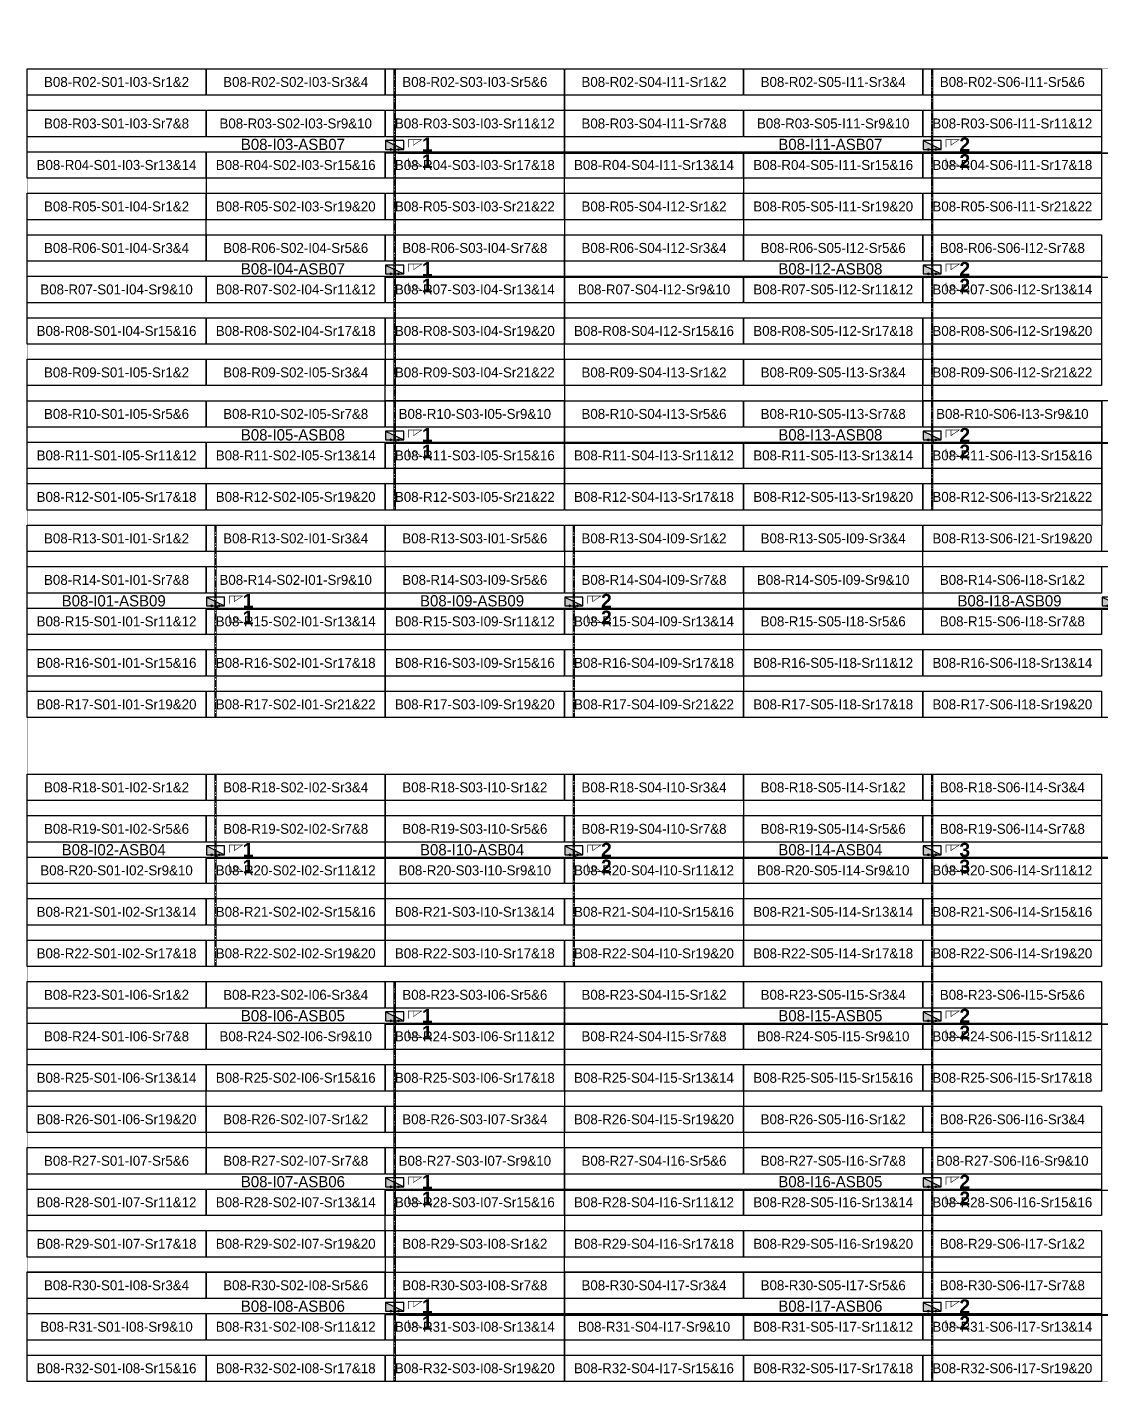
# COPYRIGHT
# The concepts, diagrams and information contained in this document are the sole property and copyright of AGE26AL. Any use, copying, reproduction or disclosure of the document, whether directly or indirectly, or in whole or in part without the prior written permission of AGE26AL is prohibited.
# Model space of a CAD drawing. Header units: metres. Extents: x 531791 to 532310, y 2674519 to 2674764.
# Drawn here: x 531791.5 to 531985.8, y 2674519.2 to 2674764.1 of the extents above; entities that cross this region are included whole.
import ezdxf
from ezdxf.enums import TextEntityAlignment as Align

# ---------------------------------------------------------------- set-up
doc = ezdxf.new("R2010")
doc.units = ezdxf.units.M
doc.header["$MEASUREMENT"] = 0
doc.linetypes.add('CENTER', pattern=[2, 1.25, -0.25, 0.25, -0.25])
doc.layers.add('Boundary-12.5 MW Block', color=6, linetype='Continuous', lineweight=9)
doc.layers.add('PILE', color=1, linetype='Continuous', lineweight=15)
for name, color, linetype in [('DC Trench BL-08', 40, 'Continuous'), ('E-Inverter Grouping', 2, 'Continuous'), ('Inverter Block-08', 7, 'Continuous'), ('LT Cable(AG) INV to LT Panel BL-08', 2, 'Continuous'), ('Messenger Wire-BL01 (Master Path)', 30, 'Continuous'), ('Messenger Wire-Bl01 (MW Path)', 191, 'Continuous'), ('MMS Table Block-08', 8, 'Continuous'), ('Plan Line - DC BL-08', 40, 'Continuous'), ('Section Marking BL-08', 2, 'Continuous')]:
    doc.layers.add(name, color=color, linetype=linetype)
doc.styles.add('BoldTextStyle', font='arialbd.ttf')
doc.styles.get("Standard").update_dxf_attribs({"font": 'Adani Regular.ttf'})

# ---------------------------------------------------------------- blocks, each defined once
blk = doc.blocks.new('MMS Table (32.292 x 4.788)')
at = {"color": 0}
blk.add_lwpolyline([(0, -0.002), (0, 4.786), (32.292, 4.786), (32.292, -0.002)], close=True, dxfattribs=at)
at = {"color": 7}
blk.add_attdef('ID1', text='', height=1.8, dxfattribs=at).set_placement((16.146, 2.392), align=Align.MIDDLE_CENTER)
blk = doc.blocks.new('Inverter Block')
h = blk.add_hatch(color=0)
h.dxf.hatch_style = 1
h.paths.add_polyline_path([(-1.46, 2.27), (-1.46, 0.85), (1.46, 0.85)])
at = {"color": 0}
blk.add_lwpolyline([(1.46, 2.27), (-1.46, 2.27), (-1.46, 0.85), (1.46, 0.85)], close=True, dxfattribs=at)
blk.add_lwpolyline([(-1.46, 2.27), (1.46, 0.85)], dxfattribs=at)
at = {"layer": 'PILE'}
for centre in [(-0.61, 0.85), (0.61, 0.85)]:
    blk.add_circle(centre, 0.156, dxfattribs=at)
at = {"color": 7}
blk.add_attdef('ID', (-1.46, 3.01), '', height=1.8, dxfattribs=at)

msp = doc.modelspace()

# ---------------------------------------------------------------- linework, layer by layer
at = {"layer": 'Boundary-12.5 MW Block', "const_width": 0.05}
msp.add_lwpolyline([(531791.49, 2674756.58), (532083.02, 2674756.58), (532083.02, 2674764.08), (532309.66, 2674764.08), (532309.66, 2674519.29), (531791.49, 2674519.29)], close=True, dxfattribs=at)
at = {"layer": 'DC Trench BL-08', "color": 40, "const_width": 0.15}
for points in [[(531858.06, 2674756.58), (531857.76, 2674756.58), (531857.76, 2674676.79), (531858.06, 2674676.79)], [(531955.23, 2674756.58), (531954.94, 2674756.58), (531954.94, 2674676.79), (531955.23, 2674676.79)], [(531825.67, 2674674.08), (531825.37, 2674674.08), (531825.37, 2674639.29), (531825.67, 2674639.29)], [(531890.45, 2674674.08), (531890.15, 2674674.08), (531890.15, 2674639.29), (531890.45, 2674639.29)], [(531825.67, 2674629.08), (531825.37, 2674629.08), (531825.37, 2674594.29), (531825.67, 2674594.29)], [(531890.45, 2674629.08), (531890.15, 2674629.08), (531890.15, 2674594.29), (531890.45, 2674594.29)], [(531955.23, 2674629.08), (531954.94, 2674629.08), (531954.94, 2674519.29), (531955.23, 2674519.29)], [(531858.06, 2674591.58), (531857.76, 2674591.58), (531857.76, 2674519.29), (531858.06, 2674519.29)]]:
    msp.add_lwpolyline(points, close=True, dxfattribs=at)
at = {"layer": 'E-Inverter Grouping'}
for points in [[(531888.56, 2674729.29), (531823.88, 2674729.29), (531823.88, 2674736.79), (531791.49, 2674736.79), (531791.49, 2674756.58), (531888.56, 2674756.58)], [(531985.74, 2674729.29), (531921.06, 2674729.29), (531921.06, 2674736.79), (531888.66, 2674736.79), (531888.66, 2674756.58), (531985.74, 2674756.58)], [(531888.56, 2674699.29), (531856.27, 2674699.29), (531856.27, 2674706.79), (531791.49, 2674706.79), (531791.49, 2674734.08), (531823.78, 2674734.08), (531823.78, 2674726.58), (531888.56, 2674726.58)], [(531985.74, 2674699.29), (531953.45, 2674699.29), (531953.45, 2674706.79), (531888.66, 2674706.79), (531888.66, 2674734.08), (531920.96, 2674734.08), (531920.96, 2674726.58), (531985.74, 2674726.58)], [(531856.17, 2674696.58), (531888.56, 2674696.58), (531888.56, 2674676.79), (531791.49, 2674676.79), (531791.49, 2674704.08), (531856.17, 2674704.08)], [(531953.35, 2674696.58), (531985.74, 2674696.58), (531985.74, 2674676.79), (531888.66, 2674676.79), (531888.66, 2674704.08), (531953.35, 2674704.08)], [(531985.84, 2674674.08), (531985.84, 2674696.58), (532082.92, 2674696.58), (532082.92, 2674676.79), (532018.13, 2674676.79), (532018.13, 2674669.29), (531953.45, 2674669.29), (531953.45, 2674674.08)], [(531856.17, 2674669.29), (531856.17, 2674639.29), (531791.49, 2674639.29), (531791.49, 2674674.08), (531888.56, 2674674.08), (531888.56, 2674669.29)], [(531920.96, 2674661.79), (531920.96, 2674639.29), (531856.27, 2674639.29), (531856.27, 2674666.58), (531888.66, 2674666.58), (531888.66, 2674674.08), (531953.35, 2674674.08), (531953.35, 2674661.79)], [(532018.13, 2674639.29), (531921.06, 2674639.29), (531921.06, 2674659.08), (531953.45, 2674659.08), (531953.45, 2674666.58), (532018.13, 2674666.58)]]:
    msp.add_lwpolyline(points, close=True, dxfattribs=at)
at = {"layer": 'E-Inverter Grouping', "color": 3}
for points in [[(531856.17, 2674594.29), (531791.49, 2674594.29), (531791.49, 2674629.08), (531856.17, 2674629.08)], [(531920.96, 2674594.29), (531856.27, 2674594.29), (531856.27, 2674629.08), (531920.96, 2674629.08)], [(531985.74, 2674594.29), (531921.06, 2674594.29), (531921.06, 2674629.08), (531985.74, 2674629.08)], [(531888.56, 2674591.58), (531888.56, 2674571.79), (531823.78, 2674571.79), (531823.78, 2674564.29), (531791.49, 2674564.29), (531791.49, 2674591.58)], [(531985.74, 2674591.58), (531985.74, 2674571.79), (531920.96, 2674571.79), (531920.96, 2674564.29), (531888.66, 2674564.29), (531888.66, 2674591.58)], [(531888.56, 2674569.08), (531888.56, 2674549.29), (531856.17, 2674549.29), (531856.17, 2674541.79), (531791.49, 2674541.79), (531791.49, 2674561.58), (531823.88, 2674561.58), (531823.88, 2674569.08)], [(531985.74, 2674569.08), (531985.74, 2674549.29), (531953.35, 2674549.29), (531953.35, 2674541.79), (531888.66, 2674541.79), (531888.66, 2674561.58), (531921.06, 2674561.58), (531921.06, 2674569.08)], [(531888.56, 2674519.29), (531791.49, 2674519.29), (531791.49, 2674539.08), (531856.27, 2674539.08), (531856.27, 2674546.58), (531888.56, 2674546.58)], [(531985.74, 2674519.29), (531888.66, 2674519.29), (531888.66, 2674539.08), (531953.45, 2674539.08), (531953.45, 2674546.58), (531985.74, 2674546.58)]]:
    msp.add_lwpolyline(points, close=True, dxfattribs=at)
at = {"layer": 'LT Cable(AG) INV to LT Panel BL-08'}
for points in [[(532045.43, 2674661.57), (532041.11, 2674661.57, -0.127576), (532040.68, 2674661.68), (532038.61, 2674662.83, 0.127576), (532038.17, 2674662.95), (532032.25, 2674662.95, -0.414214), (532031.35, 2674663.85), (532031.35, 2674675.33, 0.04002), (532031.34, 2674675.48), (532031.27, 2674675.92, -0.04002), (532031.26, 2674676.06), (532031.26, 2674740.35, 0.414214), (532030.36, 2674741.25), (531858.81, 2674741.25, -0.414214), (531857.91, 2674742.15), (531857.91, 2674742.69)], [(532045.43, 2674661.59), (532041.12, 2674661.59, -0.127576), (532040.68, 2674661.71), (532038.61, 2674662.86, 0.127576), (532038.18, 2674662.97), (532032.28, 2674662.97, -0.414214), (532031.38, 2674663.87), (532031.38, 2674675.34, 0.04002), (532031.37, 2674675.48), (532031.29, 2674675.92, -0.04002), (532031.28, 2674676.06), (532031.28, 2674740.38, 0.414214), (532030.38, 2674741.28), (531955.99, 2674741.28, -0.414214), (531955.09, 2674742.18), (531955.09, 2674742.69)], [(532045.43, 2674661.64), (532041.13, 2674661.64, -0.127576), (532040.7, 2674661.76), (532038.63, 2674662.91, 0.127576), (532038.19, 2674663.02), (532032.33, 2674663.02, -0.414214), (532031.43, 2674663.92), (532031.43, 2674675.34, 0.04002), (532031.42, 2674675.48), (532031.34, 2674675.92, -0.04002), (532031.33, 2674676.07), (532031.33, 2674717.93, 0.414214), (532030.43, 2674718.83), (531858.81, 2674718.83, -0.414214), (531857.91, 2674719.73), (531857.91, 2674720.19)], [(532043.27, 2674661.67), (532041.14, 2674661.67, -0.127576), (532040.7, 2674661.78), (532038.63, 2674662.93, 0.127576), (532038.19, 2674663.05), (532032.35, 2674663.05, -0.414214), (532031.45, 2674663.95), (532031.45, 2674675.34, 0.04002), (532031.44, 2674675.49), (532031.37, 2674675.93, -0.04002), (532031.36, 2674676.07), (532031.36, 2674717.95, 0.414214), (532030.46, 2674718.85), (531955.99, 2674718.85, -0.414214), (531955.09, 2674719.75), (531955.09, 2674720.19)], [(532043.27, 2674661.72), (532041.15, 2674661.72, -0.127576), (532040.72, 2674661.83), (532038.65, 2674662.98, 0.127576), (532038.21, 2674663.1), (532032.4, 2674663.1, -0.414214), (532031.5, 2674664), (532031.5, 2674675.35, 0.04002), (532031.49, 2674675.49), (532031.42, 2674675.93, -0.04002), (532031.41, 2674676.07), (532031.41, 2674688, 0.414214), (532030.51, 2674688.9), (531858.81, 2674688.9, -0.414214), (531857.91, 2674689.8), (531857.91, 2674690.19)], [(532043.27, 2674661.74), (532041.16, 2674661.74, -0.127576), (532040.72, 2674661.86), (532038.65, 2674663.01, 0.127576), (532038.21, 2674663.12), (532032.43, 2674663.12, -0.414214), (532031.53, 2674664.02), (532031.53, 2674675.35, 0.04002), (532031.52, 2674675.49), (532031.44, 2674675.93, -0.04002), (532031.43, 2674676.08), (532031.43, 2674688.03, 0.414214), (532030.53, 2674688.93), (531955.99, 2674688.93, -0.414214), (531955.09, 2674689.83), (531955.09, 2674690.19)], [(532041.28, 2674661.79), (532041.17, 2674661.79, -0.127576), (532040.73, 2674661.91), (532038.66, 2674663.06, 0.127576), (532038.23, 2674663.17), (532032.48, 2674663.17, -0.414214), (532031.58, 2674664.07), (532031.58, 2674675.35, 0.04002), (532031.57, 2674675.5), (532031.49, 2674675.94, -0.04002), (532031.48, 2674676.08), (532031.48, 2674680.58, 0.414214), (532030.58, 2674681.48), (532002.79, 2674681.48, 0.414214), (532001.89, 2674680.58), (532001.89, 2674659.88, -0.414214), (532000.99, 2674658.98), (531826.42, 2674658.98, -0.414214), (531825.52, 2674659.88), (531825.52, 2674660.19)], [(532041.28, 2674661.82), (532041.18, 2674661.82, -0.127576), (532040.74, 2674661.93), (532038.67, 2674663.08, 0.127576), (532038.23, 2674663.2), (532032.5, 2674663.2, -0.414214), (532031.6, 2674664.1), (532031.6, 2674675.35, 0.04002), (532031.59, 2674675.5), (532031.52, 2674675.94, -0.04002), (532031.51, 2674676.08), (532031.51, 2674680.6, 0.414214), (532030.61, 2674681.5), (532002.76, 2674681.5, 0.414214), (532001.86, 2674680.6), (532001.86, 2674659.9, -0.414214), (532000.96, 2674659), (531891.2, 2674659, -0.414214), (531890.3, 2674659.9), (531890.3, 2674660.19)], [(532046.31, 2674660.29), (532042.01, 2674660.29, -0.065183), (532041.77, 2674660.32), (532038.51, 2674661.19, 0.065183), (532038.27, 2674661.22), (532032.33, 2674661.22, 0.414214), (532031.43, 2674660.32), (532031.43, 2674630.77, -0.039643), (532031.42, 2674630.62), (532031.34, 2674630.18, 0.039643), (532031.33, 2674630.03), (532031.33, 2674614.83, -0.414214), (532030.43, 2674613.93), (531826.42, 2674613.93, -0.414214), (531825.52, 2674614.83), (531825.52, 2674615.19)], [(532044.37, 2674660.22), (532042, 2674660.22, -0.065183), (532041.76, 2674660.25), (532038.5, 2674661.12, 0.065183), (532038.26, 2674661.15), (532032.4, 2674661.15, 0.414214), (532031.5, 2674660.25), (532031.5, 2674630.76, -0.039643), (532031.49, 2674630.62), (532031.42, 2674630.17, 0.039643), (532031.41, 2674630.03), (532031.41, 2674584.75, -0.414214), (532030.51, 2674583.85), (531858.81, 2674583.85, -0.414214), (531857.91, 2674584.75), (531857.91, 2674585.19)], [(532042.3, 2674660.17), (532041.99, 2674660.17, -0.065183), (532041.76, 2674660.2), (532038.49, 2674661.07, 0.065183), (532038.26, 2674661.1), (532032.45, 2674661.1, 0.414214), (532031.55, 2674660.2), (532031.55, 2674630.76, -0.039643), (532031.54, 2674630.61), (532031.47, 2674630.17, 0.039643), (532031.46, 2674630.02), (532031.46, 2674554.7, -0.414214), (532030.56, 2674553.8), (531858.81, 2674553.8, -0.414214), (531857.91, 2674554.7), (531857.91, 2674555.19)], [(532042.3, 2674660.09), (532041.98, 2674660.09, -0.065183), (532041.75, 2674660.12), (532038.48, 2674660.99, 0.065183), (532038.25, 2674661.02), (532032.53, 2674661.02, 0.414214), (532031.63, 2674660.12), (532031.63, 2674630.75, -0.039643), (532031.62, 2674630.61), (532031.54, 2674630.16, 0.039643), (532031.53, 2674630.02), (532031.53, 2674532.13, -0.414214), (532030.63, 2674531.23), (531858.81, 2674531.23, -0.414214), (531857.91, 2674532.13), (531857.91, 2674532.69)], [(532046.31, 2674660.32), (532042.01, 2674660.32, -0.065183), (532041.78, 2674660.35), (532038.51, 2674661.22, 0.065183), (532038.28, 2674661.25), (532032.3, 2674661.25, 0.414214), (532031.4, 2674660.35), (532031.4, 2674630.77, -0.039643), (532031.39, 2674630.63), (532031.32, 2674630.18, 0.039643), (532031.31, 2674630.04), (532031.31, 2674614.85, -0.414214), (532030.41, 2674613.95), (531891.2, 2674613.95, -0.414214), (531890.3, 2674614.85), (531890.3, 2674615.19)], [(532046.31, 2674660.34), (532042.01, 2674660.34, -0.065183), (532041.78, 2674660.37), (532038.51, 2674661.24, 0.065183), (532038.28, 2674661.27), (532032.28, 2674661.27, 0.414214), (532031.38, 2674660.37), (532031.38, 2674630.77, -0.039643), (532031.37, 2674630.63), (532031.29, 2674630.18, 0.039643), (532031.28, 2674630.04), (532031.28, 2674614.88, -0.414214), (532030.38, 2674613.98), (531955.99, 2674613.98, -0.414214), (531955.09, 2674614.88), (531955.09, 2674615.19)], [(532044.37, 2674660.24), (532042, 2674660.24, -0.065183), (532041.77, 2674660.27), (532038.5, 2674661.14, 0.065183), (532038.27, 2674661.17), (532032.38, 2674661.17, 0.414214), (532031.48, 2674660.27), (532031.48, 2674630.76, -0.039643), (532031.47, 2674630.62), (532031.39, 2674630.17, 0.039643), (532031.38, 2674630.03), (532031.38, 2674584.78, -0.414214), (532030.48, 2674583.88), (531955.99, 2674583.88, -0.414214), (531955.09, 2674584.78), (531955.09, 2674585.19)], [(532044.37, 2674660.19), (532041.99, 2674660.19, -0.065183), (532041.76, 2674660.22), (532038.49, 2674661.09, 0.065183), (532038.26, 2674661.12), (532032.43, 2674661.12, 0.414214), (532031.53, 2674660.22), (532031.53, 2674630.76, -0.039643), (532031.52, 2674630.62), (532031.44, 2674630.17, 0.039643), (532031.43, 2674630.03), (532031.43, 2674554.73, -0.414214), (532030.53, 2674553.83), (531955.99, 2674553.83, -0.414214), (531955.09, 2674554.73), (531955.09, 2674555.19)], [(532042.3, 2674660.12), (532041.98, 2674660.12, -0.065183), (532041.75, 2674660.15), (532038.48, 2674661.02, 0.065183), (532038.25, 2674661.05), (532032.5, 2674661.05, 0.414214), (532031.6, 2674660.15), (532031.6, 2674630.75, -0.039643), (532031.59, 2674630.61), (532031.52, 2674630.16, 0.039643), (532031.51, 2674630.02), (532031.51, 2674532.15, -0.414214), (532030.61, 2674531.25), (531955.99, 2674531.25, -0.414214), (531955.09, 2674532.15), (531955.09, 2674532.69)]]:
    msp.add_lwpolyline(points, format="xyb", dxfattribs=at)
at = {"layer": 'Messenger Wire-BL01 (Master Path)'}
for points in [[(531856.27, 2674741.38), (532031.38, 2674741.38)], [(531856.27, 2674718.88), (532031.38, 2674718.88)], [(531856.27, 2674688.88), (532031.38, 2674688.88)], [(531823.88, 2674658.88), (532001.99, 2674658.88)], [(531823.88, 2674613.88), (532031.38, 2674613.88)], [(531856.27, 2674583.88), (532031.38, 2674583.88)], [(531856.27, 2674553.88), (532031.38, 2674553.88)], [(531856.27, 2674531.38), (532031.38, 2674531.38)]]:
    msp.add_lwpolyline(points, dxfattribs=at)
at = {"layer": 'Messenger Wire-Bl01 (MW Path)', "const_width": 0.1}
for points in [[(531856.27, 2674741.38), (532031.38, 2674741.38)], [(531856.27, 2674718.88), (532031.38, 2674718.88)], [(531856.27, 2674688.88), (532031.38, 2674688.88)], [(531823.88, 2674658.88), (532001.99, 2674658.88)], [(531823.88, 2674613.88), (532031.38, 2674613.88)], [(531856.27, 2674583.88), (532031.38, 2674583.88)], [(531856.27, 2674553.88), (532031.38, 2674553.88)], [(531856.27, 2674531.38), (532031.38, 2674531.38)]]:
    msp.add_lwpolyline(points, dxfattribs=at)
at = {"layer": 'Plan Line - DC BL-08', "color": 6, "linetype": 'CENTER'}
for points in [[(531857.91, 2674756.58), (531857.91, 2674676.79)], [(531955.09, 2674756.58), (531955.09, 2674676.79)], [(531825.52, 2674674.08), (531825.52, 2674639.29)], [(531890.3, 2674674.08), (531890.3, 2674639.29)], [(531825.52, 2674629.08), (531825.52, 2674594.29)], [(531890.3, 2674629.08), (531890.3, 2674594.29)], [(531955.09, 2674629.08), (531955.09, 2674519.29)], [(531857.91, 2674591.58), (531857.91, 2674519.29)]]:
    msp.add_lwpolyline(points, dxfattribs=at)
at = {"layer": 'Section Marking BL-08', "color": 94, "lineweight": 35, "true_color": 0x00a500, "const_width": 0.1}
for points in [[(531860.41, 2674742.38), (531860.41, 2674743.77), (531862.81, 2674743.77), (531861.33, 2674742.76), (531861.33, 2674743.77)], [(531957.59, 2674742.38), (531957.59, 2674743.77), (531959.99, 2674743.77), (531958.51, 2674742.76), (531958.51, 2674743.77)], [(531860.41, 2674740.38), (531860.41, 2674738.99), (531862.81, 2674738.99), (531861.33, 2674740), (531861.33, 2674738.99)], [(531957.59, 2674740.38), (531957.59, 2674738.99), (531959.99, 2674738.99), (531958.51, 2674740), (531958.51, 2674738.99)], [(531860.41, 2674719.88), (531860.41, 2674721.27), (531862.81, 2674721.27), (531861.33, 2674720.26), (531861.33, 2674721.27)], [(531957.59, 2674719.88), (531957.59, 2674721.27), (531959.99, 2674721.27), (531958.51, 2674720.26), (531958.51, 2674721.27)], [(531860.41, 2674717.88), (531860.41, 2674716.49), (531862.81, 2674716.49), (531861.33, 2674717.5), (531861.33, 2674716.49)], [(531957.59, 2674717.88), (531957.59, 2674716.49), (531959.99, 2674716.49), (531958.51, 2674717.5), (531958.51, 2674716.49)], [(531860.41, 2674689.88), (531860.41, 2674691.27), (531862.81, 2674691.27), (531861.33, 2674690.26), (531861.33, 2674691.27)], [(531957.59, 2674689.88), (531957.59, 2674691.27), (531959.99, 2674691.27), (531958.51, 2674690.26), (531958.51, 2674691.27)], [(531860.41, 2674687.88), (531860.41, 2674686.49), (531862.81, 2674686.49), (531861.33, 2674687.5), (531861.33, 2674686.49)], [(531957.59, 2674687.88), (531957.59, 2674686.49), (531959.99, 2674686.49), (531958.51, 2674687.5), (531958.51, 2674686.49)], [(531828.02, 2674659.88), (531828.02, 2674661.27), (531830.42, 2674661.27), (531828.94, 2674660.26), (531828.94, 2674661.27)], [(531892.8, 2674659.88), (531892.8, 2674661.27), (531895.2, 2674661.27), (531893.72, 2674660.26), (531893.72, 2674661.27)], [(531828.02, 2674657.88), (531828.02, 2674656.49), (531830.42, 2674656.49), (531828.94, 2674657.5), (531828.94, 2674656.49)], [(531892.8, 2674657.88), (531892.8, 2674656.49), (531895.2, 2674656.49), (531893.72, 2674657.5), (531893.72, 2674656.49)], [(531828.02, 2674614.88), (531828.02, 2674616.27), (531830.42, 2674616.27), (531828.94, 2674615.26), (531828.94, 2674616.27)], [(531892.8, 2674614.88), (531892.8, 2674616.27), (531895.2, 2674616.27), (531893.72, 2674615.26), (531893.72, 2674616.27)], [(531957.59, 2674614.88), (531957.59, 2674616.27), (531959.99, 2674616.27), (531958.51, 2674615.26), (531958.51, 2674616.27)], [(531828.02, 2674612.88), (531828.02, 2674611.49), (531830.42, 2674611.49), (531828.94, 2674612.5), (531828.94, 2674611.49)], [(531892.8, 2674612.88), (531892.8, 2674611.49), (531895.2, 2674611.49), (531893.72, 2674612.5), (531893.72, 2674611.49)], [(531957.59, 2674612.88), (531957.59, 2674611.49), (531959.99, 2674611.49), (531958.51, 2674612.5), (531958.51, 2674611.49)], [(531860.41, 2674584.88), (531860.41, 2674586.27), (531862.81, 2674586.27), (531861.33, 2674585.26), (531861.33, 2674586.27)], [(531957.59, 2674584.88), (531957.59, 2674586.27), (531959.99, 2674586.27), (531958.51, 2674585.26), (531958.51, 2674586.27)], [(531860.41, 2674582.88), (531860.41, 2674581.49), (531862.81, 2674581.49), (531861.33, 2674582.5), (531861.33, 2674581.49)], [(531957.59, 2674582.88), (531957.59, 2674581.49), (531959.99, 2674581.49), (531958.51, 2674582.5), (531958.51, 2674581.49)], [(531860.41, 2674554.88), (531860.41, 2674556.27), (531862.81, 2674556.27), (531861.33, 2674555.26), (531861.33, 2674556.27)], [(531957.59, 2674554.88), (531957.59, 2674556.27), (531959.99, 2674556.27), (531958.51, 2674555.26), (531958.51, 2674556.27)], [(531860.41, 2674552.88), (531860.41, 2674551.49), (531862.81, 2674551.49), (531861.33, 2674552.5), (531861.33, 2674551.49)], [(531957.59, 2674552.88), (531957.59, 2674551.49), (531959.99, 2674551.49), (531958.51, 2674552.5), (531958.51, 2674551.49)], [(531860.41, 2674532.38), (531860.41, 2674533.77), (531862.81, 2674533.77), (531861.33, 2674532.76), (531861.33, 2674533.77)], [(531957.59, 2674532.38), (531957.59, 2674533.77), (531959.99, 2674533.77), (531958.51, 2674532.76), (531958.51, 2674533.77)], [(531860.41, 2674530.38), (531860.41, 2674528.99), (531862.81, 2674528.99), (531861.33, 2674530), (531861.33, 2674528.99)], [(531957.59, 2674530.38), (531957.59, 2674528.99), (531959.99, 2674528.99), (531958.51, 2674530), (531958.51, 2674528.99)]]:
    msp.add_lwpolyline(points, dxfattribs=at)

# ---------------------------------------------------------------- block references
at = {"layer": 'Inverter Block-08'}
ref = msp.add_blockref('Inverter Block', (531857.91, 2674741.03), dxfattribs=dict(at, xscale=1.124999999976148, yscale=1.124999999976148, zscale=1.124999999976148))
ref.add_attrib('ID', 'B08-I03-ASB07', (531830.11, 2674741.89), dxfattribs={"layer": '0', "color": 7, "height": 2.025})
ref = msp.add_blockref('Inverter Block', (531955.09, 2674741.03), dxfattribs=dict(at, xscale=1.124999999976148, yscale=1.124999999976148, zscale=1.124999999976148))
ref.add_attrib('ID', 'B08-I11-ASB07', (531927.28, 2674741.89), dxfattribs={"layer": '0', "color": 7, "height": 2.025})
ref = msp.add_blockref('Inverter Block', (531857.91, 2674718.53), dxfattribs=dict(at, xscale=1.124999999976148, yscale=1.124999999976148, zscale=1.124999999976148))
ref.add_attrib('ID', 'B08-I04-ASB07', (531830.11, 2674719.39), dxfattribs={"layer": '0', "color": 7, "height": 2.025})
ref = msp.add_blockref('Inverter Block', (531955.09, 2674718.53), dxfattribs=dict(at, xscale=1.124999999976148, yscale=1.124999999976148, zscale=1.124999999976148))
ref.add_attrib('ID', 'B08-I12-ASB08', (531927.28, 2674719.39), dxfattribs={"layer": '0', "color": 7, "height": 2.025})
ref = msp.add_blockref('Inverter Block', (531857.91, 2674688.53), dxfattribs=dict(at, xscale=1.124999999976148, yscale=1.124999999976148, zscale=1.124999999976148))
ref.add_attrib('ID', 'B08-I05-ASB08', (531830.11, 2674689.39), dxfattribs={"layer": '0', "color": 7, "height": 2.025})
ref = msp.add_blockref('Inverter Block', (531955.09, 2674688.53), dxfattribs=dict(at, xscale=1.124999999976148, yscale=1.124999999976148, zscale=1.124999999976148))
ref.add_attrib('ID', 'B08-I13-ASB08', (531927.28, 2674689.39), dxfattribs={"layer": '0', "color": 7, "height": 2.025})
ref = msp.add_blockref('Inverter Block', (531825.52, 2674658.53), dxfattribs=dict(at, xscale=1.124999999976148, yscale=1.124999999976148, zscale=1.124999999976148))
ref.add_attrib('ID', 'B08-I01-ASB09', (531797.71, 2674659.39), dxfattribs={"layer": '0', "color": 7, "height": 2.025})
ref = msp.add_blockref('Inverter Block', (531890.3, 2674658.53), dxfattribs=dict(at, xscale=1.124999999976148, yscale=1.124999999976148, zscale=1.124999999976148))
ref.add_attrib('ID', 'B08-I09-ASB09', (531862.5, 2674659.39), dxfattribs={"layer": '0', "color": 7, "height": 2.025})
ref = msp.add_blockref('Inverter Block', (531987.48, 2674658.53), dxfattribs=dict(at, xscale=1.124999999976148, yscale=1.124999999976148, zscale=1.124999999976148))
ref.add_attrib('ID', 'B08-I18-ASB09', (531959.67, 2674659.39), dxfattribs={"layer": '0', "color": 7, "height": 2.025})
ref = msp.add_blockref('Inverter Block', (531825.52, 2674613.53), dxfattribs=dict(at, xscale=1.124999999976148, yscale=1.124999999976148, zscale=1.124999999976148))
ref.add_attrib('ID', 'B08-I02-ASB04', (531797.71, 2674614.39), dxfattribs={"layer": '0', "color": 7, "height": 2.025})
ref = msp.add_blockref('Inverter Block', (531890.3, 2674613.53), dxfattribs=dict(at, xscale=1.124999999976148, yscale=1.124999999976148, zscale=1.124999999976148))
ref.add_attrib('ID', 'B08-I10-ASB04', (531862.5, 2674614.39), dxfattribs={"layer": '0', "color": 7, "height": 2.025})
ref = msp.add_blockref('Inverter Block', (531955.09, 2674613.53), dxfattribs=dict(at, xscale=1.124999999976148, yscale=1.124999999976148, zscale=1.124999999976148))
ref.add_attrib('ID', 'B08-I14-ASB04', (531927.28, 2674614.39), dxfattribs={"layer": '0', "color": 7, "height": 2.025})
ref = msp.add_blockref('Inverter Block', (531857.91, 2674583.53), dxfattribs=dict(at, xscale=1.124999999976148, yscale=1.124999999976148, zscale=1.124999999976148))
ref.add_attrib('ID', 'B08-I06-ASB05', (531830.11, 2674584.39), dxfattribs={"layer": '0', "color": 7, "height": 2.025})
ref = msp.add_blockref('Inverter Block', (531955.09, 2674583.53), dxfattribs=dict(at, xscale=1.124999999976148, yscale=1.124999999976148, zscale=1.124999999976148))
ref.add_attrib('ID', 'B08-I15-ASB05', (531927.28, 2674584.39), dxfattribs={"layer": '0', "color": 7, "height": 2.025})
ref = msp.add_blockref('Inverter Block', (531857.91, 2674553.53), dxfattribs=dict(at, xscale=1.124999999976148, yscale=1.124999999976148, zscale=1.124999999976148))
ref.add_attrib('ID', 'B08-I07-ASB06', (531830.11, 2674554.39), dxfattribs={"layer": '0', "color": 7, "height": 2.025})
ref = msp.add_blockref('Inverter Block', (531955.09, 2674553.53), dxfattribs=dict(at, xscale=1.124999999976148, yscale=1.124999999976148, zscale=1.124999999976148))
ref.add_attrib('ID', 'B08-I16-ASB05', (531927.28, 2674554.39), dxfattribs={"layer": '0', "color": 7, "height": 2.025})
ref = msp.add_blockref('Inverter Block', (531857.91, 2674531.03), dxfattribs=dict(at, xscale=1.124999999976148, yscale=1.124999999976148, zscale=1.124999999976148))
ref.add_attrib('ID', 'B08-I08-ASB06', (531830.11, 2674531.89), dxfattribs={"layer": '0', "color": 7, "height": 2.025})
ref = msp.add_blockref('Inverter Block', (531955.09, 2674531.03), dxfattribs=dict(at, xscale=1.124999999976148, yscale=1.124999999976148, zscale=1.124999999976148))
ref.add_attrib('ID', 'B08-I17-ASB06', (531927.28, 2674531.89), dxfattribs={"layer": '0', "color": 7, "height": 2.025})
at = {"layer": 'MMS Table Block-08'}
for p, values in [((531791.49, 2674751.79), {'ID1': 'B08-R02-S01-I03-Sr1&2'}), ((531823.88, 2674751.79), {'ID1': 'B08-R02-S02-I03-Sr3&4'}), ((531856.27, 2674751.79), {'ID1': 'B08-R02-S03-I03-Sr5&6'}), ((531888.66, 2674751.79), {'ID1': 'B08-R02-S04-I11-Sr1&2'}), ((531921.06, 2674751.79), {'ID1': 'B08-R02-S05-I11-Sr3&4'}), ((531953.45, 2674751.79), {'ID1': 'B08-R02-S06-I11-Sr5&6'}), ((531791.49, 2674744.29), {'ID1': 'B08-R03-S01-I03-Sr7&8'}), ((531823.88, 2674744.29), {'ID1': 'B08-R03-S02-I03-Sr9&10'}), ((531856.27, 2674744.29), {'ID1': 'B08-R03-S03-I03-Sr11&12'}), ((531888.66, 2674744.29), {'ID1': 'B08-R03-S04-I11-Sr7&8'}), ((531921.06, 2674744.29), {'ID1': 'B08-R03-S05-I11-Sr9&10'}), ((531953.45, 2674744.29), {'ID1': 'B08-R03-S06-I11-Sr11&12'}), ((531791.49, 2674736.79), {'ID1': 'B08-R04-S01-I03-Sr13&14'}), ((531823.88, 2674736.79), {'ID1': 'B08-R04-S02-I03-Sr15&16'}), ((531856.27, 2674736.79), {'ID1': 'B08-R04-S03-I03-Sr17&18'}), ((531888.66, 2674736.79), {'ID1': 'B08-R04-S04-I11-Sr13&14'}), ((531921.06, 2674736.79), {'ID1': 'B08-R04-S05-I11-Sr15&16'}), ((531953.45, 2674736.79), {'ID1': 'B08-R04-S06-I11-Sr17&18'}), ((531791.49, 2674729.29), {'ID1': 'B08-R05-S01-I04-Sr1&2'}), ((531823.88, 2674729.29), {'ID1': 'B08-R05-S02-I03-Sr19&20'}), ((531856.27, 2674729.29), {'ID1': 'B08-R05-S03-I03-Sr21&22'}), ((531888.66, 2674729.29), {'ID1': 'B08-R05-S04-I12-Sr1&2'}), ((531921.06, 2674729.29), {'ID1': 'B08-R05-S05-I11-Sr19&20'}), ((531953.45, 2674729.29), {'ID1': 'B08-R05-S06-I11-Sr21&22'}), ((531791.49, 2674721.79), {'ID1': 'B08-R06-S01-I04-Sr3&4'}), ((531823.88, 2674721.79), {'ID1': 'B08-R06-S02-I04-Sr5&6'}), ((531856.27, 2674721.79), {'ID1': 'B08-R06-S03-I04-Sr7&8'}), ((531888.66, 2674721.79), {'ID1': 'B08-R06-S04-I12-Sr3&4'}), ((531921.06, 2674721.79), {'ID1': 'B08-R06-S05-I12-Sr5&6'}), ((531953.45, 2674721.79), {'ID1': 'B08-R06-S06-I12-Sr7&8'}), ((531791.49, 2674714.29), {'ID1': 'B08-R07-S01-I04-Sr9&10'}), ((531823.88, 2674714.29), {'ID1': 'B08-R07-S02-I04-Sr11&12'}), ((531856.27, 2674714.29), {'ID1': 'B08-R07-S03-I04-Sr13&14'}), ((531888.66, 2674714.29), {'ID1': 'B08-R07-S04-I12-Sr9&10'}), ((531921.06, 2674714.29), {'ID1': 'B08-R07-S05-I12-Sr11&12'}), ((531953.45, 2674714.29), {'ID1': 'B08-R07-S06-I12-Sr13&14'}), ((531791.49, 2674706.79), {'ID1': 'B08-R08-S01-I04-Sr15&16'}), ((531823.88, 2674706.79), {'ID1': 'B08-R08-S02-I04-Sr17&18'}), ((531856.27, 2674706.79), {'ID1': 'B08-R08-S03-I04-Sr19&20'}), ((531888.66, 2674706.79), {'ID1': 'B08-R08-S04-I12-Sr15&16'}), ((531921.06, 2674706.79), {'ID1': 'B08-R08-S05-I12-Sr17&18'}), ((531953.45, 2674706.79), {'ID1': 'B08-R08-S06-I12-Sr19&20'}), ((531791.49, 2674699.29), {'ID1': 'B08-R09-S01-I05-Sr1&2'}), ((531823.88, 2674699.29), {'ID1': 'B08-R09-S02-I05-Sr3&4'}), ((531856.27, 2674699.29), {'ID1': 'B08-R09-S03-I04-Sr21&22'}), ((531888.66, 2674699.29), {'ID1': 'B08-R09-S04-I13-Sr1&2'}), ((531921.06, 2674699.29), {'ID1': 'B08-R09-S05-I13-Sr3&4'}), ((531953.45, 2674699.29), {'ID1': 'B08-R09-S06-I12-Sr21&22'}), ((531791.49, 2674691.79), {'ID1': 'B08-R10-S01-I05-Sr5&6'}), ((531823.88, 2674691.79), {'ID1': 'B08-R10-S02-I05-Sr7&8'}), ((531856.27, 2674691.79), {'ID1': 'B08-R10-S03-I05-Sr9&10'}), ((531888.66, 2674691.79), {'ID1': 'B08-R10-S04-I13-Sr5&6'}), ((531921.06, 2674691.79), {'ID1': 'B08-R10-S05-I13-Sr7&8'}), ((531953.45, 2674691.79), {'ID1': 'B08-R10-S06-I13-Sr9&10'}), ((531791.49, 2674684.29), {'ID1': 'B08-R11-S01-I05-Sr11&12'}), ((531823.88, 2674684.29), {'ID1': 'B08-R11-S02-I05-Sr13&14'}), ((531856.27, 2674684.29), {'ID1': 'B08-R11-S03-I05-Sr15&16'}), ((531888.66, 2674684.29), {'ID1': 'B08-R11-S04-I13-Sr11&12'}), ((531921.06, 2674684.29), {'ID1': 'B08-R11-S05-I13-Sr13&14'}), ((531953.45, 2674684.29), {'ID1': 'B08-R11-S06-I13-Sr15&16'}), ((531791.49, 2674676.79), {'ID1': 'B08-R12-S01-I05-Sr17&18'}), ((531823.88, 2674676.79), {'ID1': 'B08-R12-S02-I05-Sr19&20'}), ((531856.27, 2674676.79), {'ID1': 'B08-R12-S03-I05-Sr21&22'}), ((531888.66, 2674676.79), {'ID1': 'B08-R12-S04-I13-Sr17&18'}), ((531921.06, 2674676.79), {'ID1': 'B08-R12-S05-I13-Sr19&20'}), ((531953.45, 2674676.79), {'ID1': 'B08-R12-S06-I13-Sr21&22'}), ((531791.49, 2674669.29), {'ID1': 'B08-R13-S01-I01-Sr1&2'}), ((531823.88, 2674669.29), {'ID1': 'B08-R13-S02-I01-Sr3&4'}), ((531856.27, 2674669.29), {'ID1': 'B08-R13-S03-I01-Sr5&6'}), ((531888.66, 2674669.29), {'ID1': 'B08-R13-S04-I09-Sr1&2'}), ((531921.06, 2674669.29), {'ID1': 'B08-R13-S05-I09-Sr3&4'}), ((531953.45, 2674669.29), {'ID1': 'B08-R13-S06-I21-Sr19&20'}), ((531791.49, 2674661.79), {'ID1': 'B08-R14-S01-I01-Sr7&8'}), ((531823.88, 2674661.79), {'ID1': 'B08-R14-S02-I01-Sr9&10'}), ((531856.27, 2674661.79), {'ID1': 'B08-R14-S03-I09-Sr5&6'}), ((531888.66, 2674661.79), {'ID1': 'B08-R14-S04-I09-Sr7&8'}), ((531921.06, 2674661.79), {'ID1': 'B08-R14-S05-I09-Sr9&10'}), ((531953.45, 2674661.79), {'ID1': 'B08-R14-S06-I18-Sr1&2'}), ((531791.49, 2674654.29), {'ID1': 'B08-R15-S01-I01-Sr11&12'}), ((531823.88, 2674654.29), {'ID1': 'B08-R15-S02-I01-Sr13&14'}), ((531856.27, 2674654.29), {'ID1': 'B08-R15-S03-I09-Sr11&12'}), ((531888.66, 2674654.29), {'ID1': 'B08-R15-S04-I09-Sr13&14'}), ((531921.06, 2674654.29), {'ID1': 'B08-R15-S05-I18-Sr5&6'}), ((531953.45, 2674654.29), {'ID1': 'B08-R15-S06-I18-Sr7&8'}), ((531791.49, 2674646.79), {'ID1': 'B08-R16-S01-I01-Sr15&16'}), ((531823.88, 2674646.79), {'ID1': 'B08-R16-S02-I01-Sr17&18'}), ((531856.27, 2674646.79), {'ID1': 'B08-R16-S03-I09-Sr15&16'}), ((531888.66, 2674646.79), {'ID1': 'B08-R16-S04-I09-Sr17&18'}), ((531921.06, 2674646.79), {'ID1': 'B08-R16-S05-I18-Sr11&12'}), ((531953.45, 2674646.79), {'ID1': 'B08-R16-S06-I18-Sr13&14'}), ((531791.49, 2674639.29), {'ID1': 'B08-R17-S01-I01-Sr19&20'}), ((531823.88, 2674639.29), {'ID1': 'B08-R17-S02-I01-Sr21&22'}), ((531856.27, 2674639.29), {'ID1': 'B08-R17-S03-I09-Sr19&20'}), ((531888.66, 2674639.29), {'ID1': 'B08-R17-S04-I09-Sr21&22'}), ((531921.06, 2674639.29), {'ID1': 'B08-R17-S05-I18-Sr17&18'}), ((531953.45, 2674639.29), {'ID1': 'B08-R17-S06-I18-Sr19&20'}), ((531791.49, 2674624.29), {'ID1': 'B08-R18-S01-I02-Sr1&2'}), ((531823.88, 2674624.29), {'ID1': 'B08-R18-S02-I02-Sr3&4'}), ((531856.27, 2674624.29), {'ID1': 'B08-R18-S03-I10-Sr1&2'}), ((531888.66, 2674624.29), {'ID1': 'B08-R18-S04-I10-Sr3&4'}), ((531921.06, 2674624.29), {'ID1': 'B08-R18-S05-I14-Sr1&2'}), ((531953.45, 2674624.29), {'ID1': 'B08-R18-S06-I14-Sr3&4'}), ((531791.49, 2674616.79), {'ID1': 'B08-R19-S01-I02-Sr5&6'}), ((531823.88, 2674616.79), {'ID1': 'B08-R19-S02-I02-Sr7&8'}), ((531856.27, 2674616.79), {'ID1': 'B08-R19-S03-I10-Sr5&6'}), ((531888.66, 2674616.79), {'ID1': 'B08-R19-S04-I10-Sr7&8'}), ((531921.06, 2674616.79), {'ID1': 'B08-R19-S05-I14-Sr5&6'}), ((531953.45, 2674616.79), {'ID1': 'B08-R19-S06-I14-Sr7&8'}), ((531791.49, 2674609.29), {'ID1': 'B08-R20-S01-I02-Sr9&10'}), ((531823.88, 2674609.29), {'ID1': 'B08-R20-S02-I02-Sr11&12'}), ((531856.27, 2674609.29), {'ID1': 'B08-R20-S03-I10-Sr9&10'}), ((531888.66, 2674609.29), {'ID1': 'B08-R20-S04-I10-Sr11&12'}), ((531921.06, 2674609.29), {'ID1': 'B08-R20-S05-I14-Sr9&10'}), ((531953.45, 2674609.29), {'ID1': 'B08-R20-S06-I14-Sr11&12'}), ((531791.49, 2674601.79), {'ID1': 'B08-R21-S01-I02-Sr13&14'}), ((531823.88, 2674601.79), {'ID1': 'B08-R21-S02-I02-Sr15&16'}), ((531856.27, 2674601.79), {'ID1': 'B08-R21-S03-I10-Sr13&14'}), ((531888.66, 2674601.79), {'ID1': 'B08-R21-S04-I10-Sr15&16'}), ((531921.06, 2674601.79), {'ID1': 'B08-R21-S05-I14-Sr13&14'}), ((531953.45, 2674601.79), {'ID1': 'B08-R21-S06-I14-Sr15&16'}), ((531791.49, 2674594.29), {'ID1': 'B08-R22-S01-I02-Sr17&18'}), ((531823.88, 2674594.29), {'ID1': 'B08-R22-S02-I02-Sr19&20'}), ((531856.27, 2674594.29), {'ID1': 'B08-R22-S03-I10-Sr17&18'}), ((531888.66, 2674594.29), {'ID1': 'B08-R22-S04-I10-Sr19&20'}), ((531921.06, 2674594.29), {'ID1': 'B08-R22-S05-I14-Sr17&18'}), ((531953.45, 2674594.29), {'ID1': 'B08-R22-S06-I14-Sr19&20'}), ((531791.49, 2674586.79), {'ID1': 'B08-R23-S01-I06-Sr1&2'}), ((531823.88, 2674586.79), {'ID1': 'B08-R23-S02-I06-Sr3&4'}), ((531856.27, 2674586.79), {'ID1': 'B08-R23-S03-I06-Sr5&6'}), ((531888.66, 2674586.79), {'ID1': 'B08-R23-S04-I15-Sr1&2'}), ((531921.06, 2674586.79), {'ID1': 'B08-R23-S05-I15-Sr3&4'}), ((531953.45, 2674586.79), {'ID1': 'B08-R23-S06-I15-Sr5&6'}), ((531791.49, 2674579.29), {'ID1': 'B08-R24-S01-I06-Sr7&8'}), ((531823.88, 2674579.29), {'ID1': 'B08-R24-S02-I06-Sr9&10'}), ((531856.27, 2674579.29), {'ID1': 'B08-R24-S03-I06-Sr11&12'}), ((531888.66, 2674579.29), {'ID1': 'B08-R24-S04-I15-Sr7&8'}), ((531921.06, 2674579.29), {'ID1': 'B08-R24-S05-I15-Sr9&10'}), ((531953.45, 2674579.29), {'ID1': 'B08-R24-S06-I15-Sr11&12'}), ((531791.49, 2674571.79), {'ID1': 'B08-R25-S01-I06-Sr13&14'}), ((531823.88, 2674571.79), {'ID1': 'B08-R25-S02-I06-Sr15&16'}), ((531856.27, 2674571.79), {'ID1': 'B08-R25-S03-I06-Sr17&18'}), ((531888.66, 2674571.79), {'ID1': 'B08-R25-S04-I15-Sr13&14'}), ((531921.06, 2674571.79), {'ID1': 'B08-R25-S05-I15-Sr15&16'}), ((531953.45, 2674571.79), {'ID1': 'B08-R25-S06-I15-Sr17&18'}), ((531791.49, 2674564.29), {'ID1': 'B08-R26-S01-I06-Sr19&20'}), ((531823.88, 2674564.29), {'ID1': 'B08-R26-S02-I07-Sr1&2'}), ((531856.27, 2674564.29), {'ID1': 'B08-R26-S03-I07-Sr3&4'}), ((531888.66, 2674564.29), {'ID1': 'B08-R26-S04-I15-Sr19&20'}), ((531921.06, 2674564.29), {'ID1': 'B08-R26-S05-I16-Sr1&2'}), ((531953.45, 2674564.29), {'ID1': 'B08-R26-S06-I16-Sr3&4'}), ((531791.49, 2674556.79), {'ID1': 'B08-R27-S01-I07-Sr5&6'}), ((531823.88, 2674556.79), {'ID1': 'B08-R27-S02-I07-Sr7&8'}), ((531856.27, 2674556.79), {'ID1': 'B08-R27-S03-I07-Sr9&10'}), ((531888.66, 2674556.79), {'ID1': 'B08-R27-S04-I16-Sr5&6'}), ((531921.06, 2674556.79), {'ID1': 'B08-R27-S05-I16-Sr7&8'}), ((531953.45, 2674556.79), {'ID1': 'B08-R27-S06-I16-Sr9&10'}), ((531791.49, 2674549.29), {'ID1': 'B08-R28-S01-I07-Sr11&12'}), ((531823.88, 2674549.29), {'ID1': 'B08-R28-S02-I07-Sr13&14'}), ((531856.27, 2674549.29), {'ID1': 'B08-R28-S03-I07-Sr15&16'}), ((531888.66, 2674549.29), {'ID1': 'B08-R28-S04-I16-Sr11&12'}), ((531921.06, 2674549.29), {'ID1': 'B08-R28-S05-I16-Sr13&14'}), ((531953.45, 2674549.29), {'ID1': 'B08-R28-S06-I16-Sr15&16'}), ((531791.49, 2674541.79), {'ID1': 'B08-R29-S01-I07-Sr17&18'}), ((531823.88, 2674541.79), {'ID1': 'B08-R29-S02-I07-Sr19&20'}), ((531856.27, 2674541.79), {'ID1': 'B08-R29-S03-I08-Sr1&2'}), ((531888.66, 2674541.79), {'ID1': 'B08-R29-S04-I16-Sr17&18'}), ((531921.06, 2674541.79), {'ID1': 'B08-R29-S05-I16-Sr19&20'}), ((531953.45, 2674541.79), {'ID1': 'B08-R29-S06-I17-Sr1&2'}), ((531791.49, 2674534.29), {'ID1': 'B08-R30-S01-I08-Sr3&4'}), ((531823.88, 2674534.29), {'ID1': 'B08-R30-S02-I08-Sr5&6'}), ((531856.27, 2674534.29), {'ID1': 'B08-R30-S03-I08-Sr7&8'}), ((531888.66, 2674534.29), {'ID1': 'B08-R30-S04-I17-Sr3&4'}), ((531921.06, 2674534.29), {'ID1': 'B08-R30-S05-I17-Sr5&6'}), ((531953.45, 2674534.29), {'ID1': 'B08-R30-S06-I17-Sr7&8'}), ((531791.49, 2674526.79), {'ID1': 'B08-R31-S01-I08-Sr9&10'}), ((531823.88, 2674526.79), {'ID1': 'B08-R31-S02-I08-Sr11&12'}), ((531856.27, 2674526.79), {'ID1': 'B08-R31-S03-I08-Sr13&14'}), ((531888.66, 2674526.79), {'ID1': 'B08-R31-S04-I17-Sr9&10'}), ((531921.06, 2674526.79), {'ID1': 'B08-R31-S05-I17-Sr11&12'}), ((531953.45, 2674526.79), {'ID1': 'B08-R31-S06-I17-Sr13&14'}), ((531791.49, 2674519.29), {'ID1': 'B08-R32-S01-I08-Sr15&16'}), ((531823.88, 2674519.29), {'ID1': 'B08-R32-S02-I08-Sr17&18'}), ((531856.27, 2674519.29), {'ID1': 'B08-R32-S03-I08-Sr19&20'}), ((531888.66, 2674519.29), {'ID1': 'B08-R32-S04-I17-Sr15&16'}), ((531921.06, 2674519.29), {'ID1': 'B08-R32-S05-I17-Sr17&18'}), ((531953.45, 2674519.29), {'ID1': 'B08-R32-S06-I17-Sr19&20'})]:
    msp.add_blockref('MMS Table (32.292 x 4.788)', p, dxfattribs=at).add_auto_attribs(values)

# ---------------------------------------------------------------- texts
at = {"layer": 'Section Marking BL-08', "color": 94, "true_color": 0x00a500, "style": 'BoldTextStyle'}
for s, p in [('1', (531863.81, 2674742.88)), ('2', (531960.99, 2674742.88)), ('1', (531863.81, 2674739.88)), ('2', (531960.99, 2674739.88)), ('1', (531863.81, 2674720.38)), ('2', (531960.99, 2674720.38)), ('1', (531863.81, 2674717.38)), ('2', (531960.99, 2674717.38)), ('1', (531863.81, 2674690.38)), ('2', (531960.99, 2674690.38)), ('1', (531863.81, 2674687.38)), ('2', (531960.99, 2674687.38)), ('1', (531831.42, 2674660.38)), ('2', (531896.2, 2674660.38)), ('1', (531831.42, 2674657.38)), ('2', (531896.2, 2674657.38)), ('1', (531831.42, 2674615.38)), ('2', (531896.2, 2674615.38)), ('3', (531960.99, 2674615.38)), ('1', (531831.42, 2674612.38)), ('2', (531896.2, 2674612.38)), ('3', (531960.99, 2674612.38)), ('1', (531863.81, 2674585.38)), ('2', (531960.99, 2674585.38)), ('1', (531863.81, 2674582.38)), ('2', (531960.99, 2674582.38)), ('1', (531863.81, 2674555.38)), ('2', (531960.99, 2674555.38)), ('1', (531863.81, 2674552.38)), ('2', (531960.99, 2674552.38)), ('1', (531863.81, 2674532.88)), ('2', (531960.99, 2674532.88)), ('1', (531863.81, 2674529.88)), ('2', (531960.99, 2674529.88))]:
    msp.add_text(s, height=2.5, dxfattribs=at).set_placement(p, align=Align.MIDDLE_CENTER)

doc.saveas('drawing.dxf')
